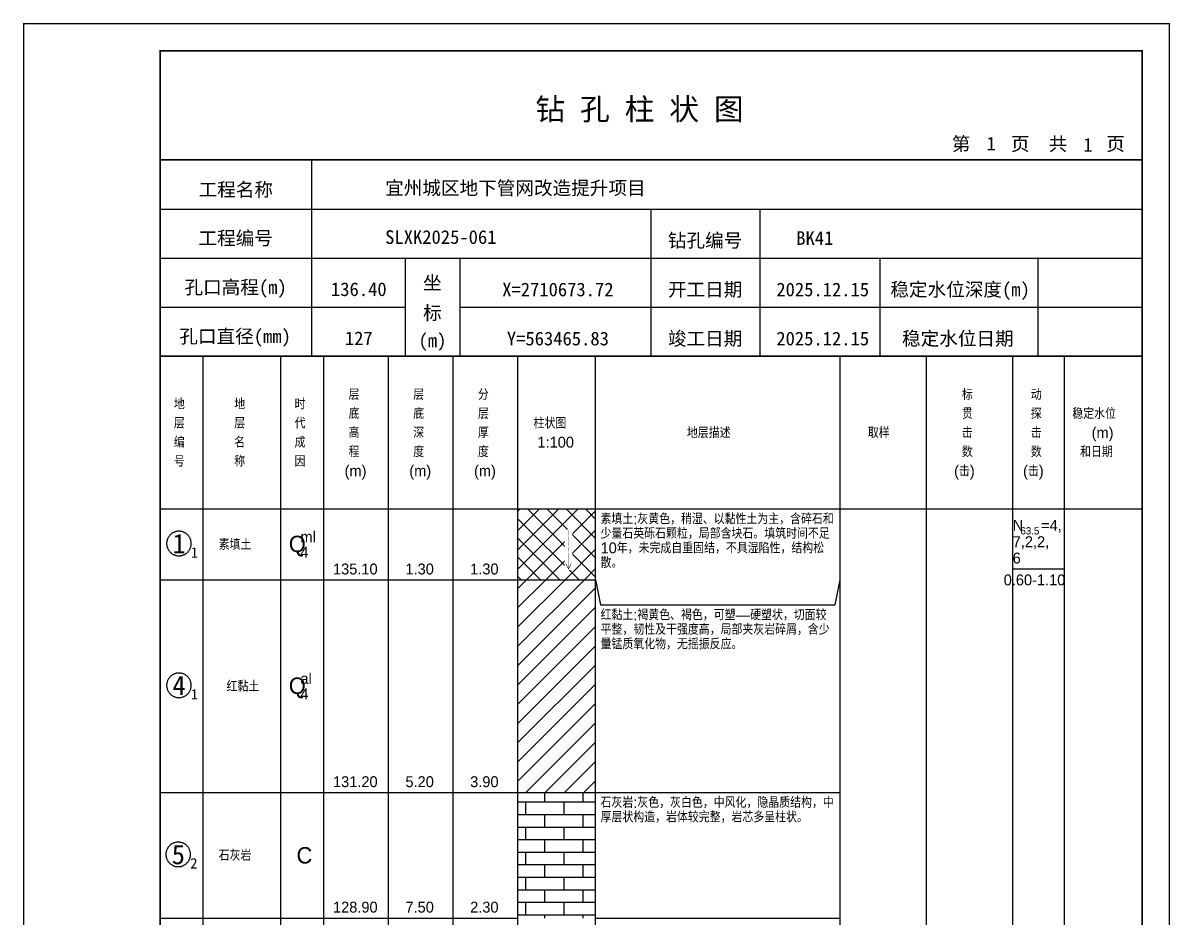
# Model space of a CAD drawing. Header units: millimetres. Extents: x 12489 to 89920, y 4630 to 4927.
# Drawn here: x 21289.3 to 21499.6, y 4762.7 to 4926.8 of the extents above; entities that cross this region are included whole.
import ezdxf
from ezdxf.enums import TextEntityAlignment as Align

# ---------------------------------------------------------------- set-up
doc = ezdxf.new("R2010")
doc.units = ezdxf.units.MM
doc.layers.add('ZZT_TC', color=7, linetype='Continuous')
doc.styles.add('成果图图块', font='', dxfattribs={"height": 2.5})
doc.styles.add('成果图模板', font='')
doc.styles.add('成果图模板标题', font='simhei.ttf')
doc.styles.add('成果图表体', font='Comfont.shx', dxfattribs={"height": 2, "bigfont": 'Hztxt12a.shx'})
doc.styles.get('成果图图块').set_extended_font_data('FangSong_GB2312')
doc.styles.get('成果图模板').set_extended_font_data('FangSong_GB2312')

# ---------------------------------------------------------------- blocks, each defined once
blk = doc.blocks.new('DCBH-1-1-989', base_point=(0.3, -0.11))
at = {"layer": 'ZZT_TC', "color": 7}
blk.add_polyline3d([(-0.19, 2.31, 0), (-0.3, 2.31, 0), (-0.41, 2.3, 0), (-0.52, 2.29, 0), (-0.63, 2.27, 0), (-0.73, 2.24, 0), (-0.84, 2.21, 0), (-0.95, 2.18, 0), (-1.05, 2.14, 0), (-1.15, 2.09, 0), (-1.25, 2.04, 0), (-1.35, 1.99, 0), (-1.44, 1.93, 0), (-1.53, 1.87, 0), (-1.62, 1.8, 0), (-1.7, 1.73, 0), (-1.78, 1.65, 0), (-1.86, 1.57, 0), (-1.93, 1.49, 0), (-2, 1.4, 0), (-2.06, 1.31, 0), (-2.12, 1.22, 0), (-2.17, 1.12, 0), (-2.22, 1.02, 0), (-2.27, 0.92, 0), (-2.31, 0.82, 0), (-2.34, 0.71, 0), (-2.37, 0.61, 0), (-2.4, 0.5, 0), (-2.41, 0.39, 0), (-2.43, 0.28, 0), (-2.44, 0.17, 0), (-2.44, 0.06, 0), (-2.44, -0.05, 0), (-2.43, -0.16, 0), (-2.41, -0.27, 0), (-2.4, -0.38, 0), (-2.37, -0.49, 0), (-2.34, -0.6, 0), (-2.31, -0.7, 0), (-2.27, -0.8, 0), (-2.22, -0.9, 0), (-2.17, -1, 0), (-2.12, -1.1, 0), (-2.06, -1.19, 0), (-2, -1.28, 0), (-1.93, -1.37, 0), (-1.86, -1.45, 0), (-1.78, -1.53, 0), (-1.7, -1.61, 0), (-1.62, -1.68, 0), (-1.53, -1.75, 0), (-1.44, -1.81, 0), (-1.35, -1.87, 0), (-1.25, -1.93, 0), (-1.15, -1.98, 0), (-1.05, -2.02, 0), (-0.95, -2.06, 0), (-0.84, -2.1, 0), (-0.73, -2.13, 0), (-0.63, -2.15, 0), (-0.52, -2.17, 0), (-0.41, -2.18, 0), (-0.3, -2.19, 0), (-0.19, -2.19, 0), (-0.08, -2.19, 0), (0.03, -2.18, 0), (0.14, -2.17, 0), (0.25, -2.15, 0), (0.36, -2.13, 0), (0.47, -2.1, 0), (0.57, -2.06, 0), (0.67, -2.02, 0), (0.77, -1.98, 0), (0.87, -1.93, 0), (0.97, -1.87, 0), (1.06, -1.81, 0), (1.15, -1.75, 0), (1.24, -1.68, 0), (1.32, -1.61, 0), (1.4, -1.53, 0), (1.48, -1.45, 0), (1.55, -1.37, 0), (1.62, -1.28, 0), (1.68, -1.19, 0), (1.74, -1.1, 0), (1.8, -1, 0), (1.85, -0.9, 0), (1.89, -0.8, 0), (1.93, -0.7, 0), (1.97, -0.6, 0), (2, -0.49, 0), (2.02, -0.38, 0), (2.04, -0.27, 0), (2.05, -0.16, 0), (2.06, -0.05, 0), (2.06, 0.06, 0), (2.06, 0.17, 0), (2.05, 0.28, 0), (2.04, 0.39, 0), (2.02, 0.5, 0), (2, 0.61, 0), (1.97, 0.71, 0), (1.93, 0.82, 0), (1.89, 0.92, 0), (1.85, 1.02, 0), (1.8, 1.12, 0), (1.74, 1.22, 0), (1.68, 1.31, 0), (1.62, 1.4, 0), (1.55, 1.49, 0), (1.48, 1.57, 0), (1.4, 1.65, 0), (1.32, 1.73, 0), (1.24, 1.8, 0), (1.15, 1.87, 0), (1.06, 1.93, 0), (0.97, 1.99, 0), (0.87, 2.04, 0), (0.77, 2.09, 0), (0.67, 2.14, 0), (0.57, 2.18, 0), (0.47, 2.21, 0), (0.36, 2.24, 0), (0.25, 2.27, 0), (0.14, 2.29, 0), (0.03, 2.3, 0), (-0.08, 2.31, 0), (-0.19, 2.31, 0)], dxfattribs=at)
at = {"style": '成果图图块'}
blk.add_text('1', height=3.57, dxfattribs=at).set_placement((-0.16, -1.74), align=Align.CENTER)
blk.add_text('1', height=1.91, dxfattribs=at).set_placement((2.03, -2.53))
blk = doc.blocks.new('DCBH-1-1-990', base_point=(0.3, -0.11))
at = {"layer": 'ZZT_TC', "color": 7}
blk.add_polyline3d([(-0.19, 2.31, 0), (-0.3, 2.31, 0), (-0.41, 2.3, 0), (-0.52, 2.29, 0), (-0.63, 2.27, 0), (-0.73, 2.24, 0), (-0.84, 2.21, 0), (-0.95, 2.18, 0), (-1.05, 2.14, 0), (-1.15, 2.09, 0), (-1.25, 2.04, 0), (-1.35, 1.99, 0), (-1.44, 1.93, 0), (-1.53, 1.87, 0), (-1.62, 1.8, 0), (-1.7, 1.73, 0), (-1.78, 1.65, 0), (-1.86, 1.57, 0), (-1.93, 1.49, 0), (-2, 1.4, 0), (-2.06, 1.31, 0), (-2.12, 1.22, 0), (-2.17, 1.12, 0), (-2.22, 1.02, 0), (-2.27, 0.92, 0), (-2.31, 0.82, 0), (-2.34, 0.71, 0), (-2.37, 0.61, 0), (-2.4, 0.5, 0), (-2.41, 0.39, 0), (-2.43, 0.28, 0), (-2.44, 0.17, 0), (-2.44, 0.06, 0), (-2.44, -0.05, 0), (-2.43, -0.16, 0), (-2.41, -0.27, 0), (-2.4, -0.38, 0), (-2.37, -0.49, 0), (-2.34, -0.6, 0), (-2.31, -0.7, 0), (-2.27, -0.8, 0), (-2.22, -0.9, 0), (-2.17, -1, 0), (-2.12, -1.1, 0), (-2.06, -1.19, 0), (-2, -1.28, 0), (-1.93, -1.37, 0), (-1.86, -1.45, 0), (-1.78, -1.53, 0), (-1.7, -1.61, 0), (-1.62, -1.68, 0), (-1.53, -1.75, 0), (-1.44, -1.81, 0), (-1.35, -1.87, 0), (-1.25, -1.93, 0), (-1.15, -1.98, 0), (-1.05, -2.02, 0), (-0.95, -2.06, 0), (-0.84, -2.1, 0), (-0.73, -2.13, 0), (-0.63, -2.15, 0), (-0.52, -2.17, 0), (-0.41, -2.18, 0), (-0.3, -2.19, 0), (-0.19, -2.19, 0), (-0.08, -2.19, 0), (0.03, -2.18, 0), (0.14, -2.17, 0), (0.25, -2.15, 0), (0.36, -2.13, 0), (0.47, -2.1, 0), (0.57, -2.06, 0), (0.67, -2.02, 0), (0.77, -1.98, 0), (0.87, -1.93, 0), (0.97, -1.87, 0), (1.06, -1.81, 0), (1.15, -1.75, 0), (1.24, -1.68, 0), (1.32, -1.61, 0), (1.4, -1.53, 0), (1.48, -1.45, 0), (1.55, -1.37, 0), (1.62, -1.28, 0), (1.68, -1.19, 0), (1.74, -1.1, 0), (1.8, -1, 0), (1.85, -0.9, 0), (1.89, -0.8, 0), (1.93, -0.7, 0), (1.97, -0.6, 0), (2, -0.49, 0), (2.02, -0.38, 0), (2.04, -0.27, 0), (2.05, -0.16, 0), (2.06, -0.05, 0), (2.06, 0.06, 0), (2.06, 0.17, 0), (2.05, 0.28, 0), (2.04, 0.39, 0), (2.02, 0.5, 0), (2, 0.61, 0), (1.97, 0.71, 0), (1.93, 0.82, 0), (1.89, 0.92, 0), (1.85, 1.02, 0), (1.8, 1.12, 0), (1.74, 1.22, 0), (1.68, 1.31, 0), (1.62, 1.4, 0), (1.55, 1.49, 0), (1.48, 1.57, 0), (1.4, 1.65, 0), (1.32, 1.73, 0), (1.24, 1.8, 0), (1.15, 1.87, 0), (1.06, 1.93, 0), (0.97, 1.99, 0), (0.87, 2.04, 0), (0.77, 2.09, 0), (0.67, 2.14, 0), (0.57, 2.18, 0), (0.47, 2.21, 0), (0.36, 2.24, 0), (0.25, 2.27, 0), (0.14, 2.29, 0), (0.03, 2.3, 0), (-0.08, 2.31, 0), (-0.19, 2.31, 0)], dxfattribs=at)
at = {"style": '成果图图块'}
blk.add_text('4', height=3.57, dxfattribs=at).set_placement((-0.16, -1.74), align=Align.CENTER)
blk.add_text('1', height=1.91, dxfattribs=at).set_placement((2.03, -2.53))
blk = doc.blocks.new('DCBH-1-1-991', base_point=(0.43, -0.11))
at = {"layer": 'ZZT_TC', "color": 7}
blk.add_polyline3d([(-0.19, 2.31, 0), (-0.3, 2.31, 0), (-0.41, 2.3, 0), (-0.52, 2.29, 0), (-0.63, 2.27, 0), (-0.73, 2.24, 0), (-0.84, 2.21, 0), (-0.95, 2.18, 0), (-1.05, 2.14, 0), (-1.15, 2.09, 0), (-1.25, 2.04, 0), (-1.35, 1.99, 0), (-1.44, 1.93, 0), (-1.53, 1.87, 0), (-1.62, 1.8, 0), (-1.7, 1.73, 0), (-1.78, 1.65, 0), (-1.86, 1.57, 0), (-1.93, 1.49, 0), (-2, 1.4, 0), (-2.06, 1.31, 0), (-2.12, 1.22, 0), (-2.17, 1.12, 0), (-2.22, 1.02, 0), (-2.27, 0.92, 0), (-2.31, 0.82, 0), (-2.34, 0.71, 0), (-2.37, 0.61, 0), (-2.4, 0.5, 0), (-2.41, 0.39, 0), (-2.43, 0.28, 0), (-2.44, 0.17, 0), (-2.44, 0.06, 0), (-2.44, -0.05, 0), (-2.43, -0.16, 0), (-2.41, -0.27, 0), (-2.4, -0.38, 0), (-2.37, -0.49, 0), (-2.34, -0.6, 0), (-2.31, -0.7, 0), (-2.27, -0.8, 0), (-2.22, -0.9, 0), (-2.17, -1, 0), (-2.12, -1.1, 0), (-2.06, -1.19, 0), (-2, -1.28, 0), (-1.93, -1.37, 0), (-1.86, -1.45, 0), (-1.78, -1.53, 0), (-1.7, -1.61, 0), (-1.62, -1.68, 0), (-1.53, -1.75, 0), (-1.44, -1.81, 0), (-1.35, -1.87, 0), (-1.25, -1.93, 0), (-1.15, -1.98, 0), (-1.05, -2.02, 0), (-0.95, -2.06, 0), (-0.84, -2.1, 0), (-0.73, -2.13, 0), (-0.63, -2.15, 0), (-0.52, -2.17, 0), (-0.41, -2.18, 0), (-0.3, -2.19, 0), (-0.19, -2.19, 0), (-0.08, -2.19, 0), (0.03, -2.18, 0), (0.14, -2.17, 0), (0.25, -2.15, 0), (0.36, -2.13, 0), (0.47, -2.1, 0), (0.57, -2.06, 0), (0.67, -2.02, 0), (0.77, -1.98, 0), (0.87, -1.93, 0), (0.97, -1.87, 0), (1.06, -1.81, 0), (1.15, -1.75, 0), (1.24, -1.68, 0), (1.32, -1.61, 0), (1.4, -1.53, 0), (1.48, -1.45, 0), (1.55, -1.37, 0), (1.62, -1.28, 0), (1.68, -1.19, 0), (1.74, -1.1, 0), (1.8, -1, 0), (1.85, -0.9, 0), (1.89, -0.8, 0), (1.93, -0.7, 0), (1.97, -0.6, 0), (2, -0.49, 0), (2.02, -0.38, 0), (2.04, -0.27, 0), (2.05, -0.16, 0), (2.06, -0.05, 0), (2.06, 0.06, 0), (2.06, 0.17, 0), (2.05, 0.28, 0), (2.04, 0.39, 0), (2.02, 0.5, 0), (2, 0.61, 0), (1.97, 0.71, 0), (1.93, 0.82, 0), (1.89, 0.92, 0), (1.85, 1.02, 0), (1.8, 1.12, 0), (1.74, 1.22, 0), (1.68, 1.31, 0), (1.62, 1.4, 0), (1.55, 1.49, 0), (1.48, 1.57, 0), (1.4, 1.65, 0), (1.32, 1.73, 0), (1.24, 1.8, 0), (1.15, 1.87, 0), (1.06, 1.93, 0), (0.97, 1.99, 0), (0.87, 2.04, 0), (0.77, 2.09, 0), (0.67, 2.14, 0), (0.57, 2.18, 0), (0.47, 2.21, 0), (0.36, 2.24, 0), (0.25, 2.27, 0), (0.14, 2.29, 0), (0.03, 2.3, 0), (-0.08, 2.31, 0), (-0.19, 2.31, 0)], dxfattribs=at)
at = {"style": '成果图图块'}
blk.add_text('5', height=3.57, dxfattribs=at).set_placement((-0.16, -1.74), align=Align.CENTER)
blk.add_text('2', height=1.91, dxfattribs=at).set_placement((2.03, -2.53))
blk = doc.blocks.new('zztGLdt.dwg', base_point=(0.5, 0))
blk.add_wipeout([(-0.2, -0.2), (1.2, -0.2), (1.2, 3.2), (-0.2, 3.2)])
at = {"color": 7, "const_width": 0.1}
for points in [[(0.5, 3), (0.5, 0)], [(0, 1), (0.5, 0), (1, 1)]]:
    blk.add_lwpolyline(points, dxfattribs=at)
blk = doc.blocks.new('钻孔柱状图路桥昇龙制图梁世成校核莫家里.dwg41', base_point=(25, 236))
for p, q in [((52.82, 236), (52.82, 272)), ((25, 263), (205, 263)), ((115, 236), (115, 263)), ((135, 236), (135, 263)), ((25, 254), (205, 254)), ((70, 236), (70, 254)), ((80, 236), (80, 254)), ((157, 236), (157, 254)), ((185.95, 236), (185.95, 254)), ((25, 245), (70, 245)), ((80, 245), (205, 245))]:
    blk.add_line(p, q)
for points, const_width in [([(0, 0), (210, 0), (210, 297), (0, 297)], 0.25), ([(25, 5), (205, 5), (205, 292), (25, 292)], 0.3)]:
    blk.add_lwpolyline(points, close=True, dxfattribs=dict(const_width=const_width))
at = {"const_width": 0.3}
for points in [[(25, 272), (205, 272)], [(25, 236), (205, 236)]]:
    blk.add_lwpolyline(points, dxfattribs=at)
for s, height, style, p in [('钻 孔 柱 状 图', 4, '成果图模板标题', (93.8, 279.31)), ('第', 2.5, '成果图模板', (170.12, 273.7)), ('页', 2.5, '成果图模板', (180.96, 273.7)), ('共', 2.5, '成果图模板', (187.88, 273.7)), ('页', 2.5, '成果图模板', (198.44, 273.7)), ('工程名称', 2.5, '成果图模板', (32.07, 265.32)), ('宜州城区地下管网改造提升项目', 2.5, '成果图模板', (66.26, 265.61)), ('工程编号', 2.5, '成果图模板', (32.05, 256.41)), ('SLXK2025-061', 2.5, '成果图模板', (66.26, 256.61)), ('钻孔编号', 2.5, '成果图模板', (118.08, 256)), ('BK41', 2.5, '成果图模板', (141.61, 256.43)), ('孔口高程(m)', 2.5, '成果图模板', (29.48, 247.41)), ('坐', 2.5, '成果图模板', (73.21, 248.24)), ('开工日期', 2.5, '成果图模板', (118.08, 247)), ('稳定水位深度(m)', 2.5, '成果图模板', (158.86, 247)), ('标', 2.5, '成果图模板', (73.21, 242.7)), ('孔口直径(mm)', 2.5, '成果图模板', (28.54, 238.41)), ('(m) ', 2.5, '成果图模板', (72.38, 237.65)), ('竣工日期', 2.5, '成果图模板', (118.08, 238)), ('稳定水位日期', 2.5, '成果图模板', (160.99, 238))]:
    blk.add_text(s, height=height, dxfattribs=dict(style=style)).set_placement(p)
at = {"style": '成果图模板'}
for s, p in [('1', (177.35, 273.74)), ('1', (195.08, 273.53)), ('136.40', (61.43, 247.04)), ('X=2710673.72', (97.92, 247)), ('2025.12.15', (146.46, 247)), ('127', (61.43, 238.04)), ('Y=563465.83', (97.92, 238)), ('2025.12.15', (146.46, 238))]:
    blk.add_text(s, height=2.5, dxfattribs=at).set_placement(p, align=Align.CENTER)

msp = doc.modelspace()

# ---------------------------------------------------------------- hatches: boundary and pattern name
at = {"linetype": 'Continuous'}
h = msp.add_hatch(dxfattribs=at)
h.set_pattern_fill('GKSTT', scale=0.5, style=0, pattern_type=2)
h.set_pattern_definition([(45, (0, 0), (-1.76776695, 1.76776695), []), (135, (0, 0), (-1.76776695, -1.76776695), [])])
h.paths.add_polyline_path([(21380.06, 4824.71), (21394.29, 4824.71), (21394.29, 4837.71), (21380.06, 4837.71)])
h = msp.add_hatch(dxfattribs=at)
h.set_pattern_fill('GKNXT', scale=0.5, style=0, pattern_type=2)
h.set_pattern_definition([(45, (0, 0), (-1.76776695, 1.76776695), [])])
h.paths.add_polyline_path([(21380.06, 4785.71), (21394.29, 4785.71), (21394.29, 4824.71), (21380.06, 4824.71)])
h = msp.add_hatch(dxfattribs=at)
h.set_pattern_fill('GKSHY', scale=0.5, style=0, pattern_type=2)
h.set_pattern_definition([(0, (0, 0), (0, 2.3), []), (90, (0, 0), (-3.5, 2.3), [2.3, -2.3])])
h.paths.add_polyline_path([(21380.06, 4762.71), (21394.29, 4762.71), (21394.29, 4785.71), (21380.06, 4785.71)])

# ---------------------------------------------------------------- linework, layer by layer
at = {"color": 0}
for p, q in [((21314.45, 4837.71), (21322.35, 4837.71)), ((21314.45, 4824.71), (21314.45, 4837.71)), ((21322.35, 4824.71), (21322.35, 4837.71)), ((21314.45, 4824.71), (21322.35, 4824.71)), ((21314.45, 4824.71), (21322.35, 4824.71)), ((21314.45, 4785.71), (21314.45, 4824.71)), ((21322.35, 4785.71), (21322.35, 4824.71)), ((21314.45, 4785.71), (21322.35, 4785.71)), ((21314.45, 4785.71), (21322.35, 4785.71)), ((21314.45, 4762.71), (21314.45, 4785.71)), ((21322.35, 4762.71), (21322.35, 4785.71)), ((21314.45, 4762.71), (21322.35, 4762.71))]:
    msp.add_line(p, q, dxfattribs=at)
for points in [[(21314.45, 4865.71), (21322.35, 4865.71)], [(21314.45, 4837.71), (21314.45, 4865.71)], [(21322.35, 4837.71), (21322.35, 4865.71)], [(21322.35, 4865.71), (21336.58, 4865.71)], [(21322.35, 4837.71), (21322.35, 4865.71)], [(21336.58, 4837.71), (21336.58, 4865.71)], [(21336.58, 4865.71), (21344.49, 4865.71)], [(21336.58, 4837.71), (21336.58, 4865.71)], [(21344.49, 4837.71), (21344.49, 4865.71)], [(21344.49, 4865.71), (21356.35, 4865.71)], [(21344.49, 4837.71), (21344.49, 4865.71)], [(21356.35, 4837.71), (21356.35, 4865.71)], [(21356.35, 4865.71), (21368.2, 4865.71)], [(21356.35, 4837.71), (21356.35, 4865.71)], [(21368.2, 4837.71), (21368.2, 4865.71)], [(21368.2, 4865.71), (21380.06, 4865.71)], [(21368.2, 4837.71), (21368.2, 4865.71)], [(21380.06, 4837.71), (21380.06, 4865.71)], [(21380.06, 4865.71), (21394.29, 4865.71)], [(21380.06, 4837.71), (21380.06, 4865.71)], [(21394.29, 4837.71), (21394.29, 4865.71)], [(21394.29, 4865.71), (21439.11, 4865.71)], [(21394.29, 4837.71), (21394.29, 4865.71)], [(21439.11, 4837.71), (21439.11, 4865.71)], [(21439.11, 4865.71), (21454.92, 4865.71)], [(21439.11, 4837.71), (21439.11, 4865.71)], [(21454.92, 4837.71), (21454.92, 4865.71)], [(21454.92, 4865.71), (21470.73, 4865.71)], [(21454.92, 4837.71), (21454.92, 4865.71)], [(21470.73, 4837.71), (21470.73, 4865.71)], [(21470.73, 4865.71), (21480.22, 4865.71)], [(21470.73, 4837.71), (21470.73, 4865.71)], [(21480.22, 4837.71), (21480.22, 4865.71)], [(21480.22, 4865.71), (21494.45, 4865.71)], [(21480.22, 4837.71), (21480.22, 4865.71)], [(21494.45, 4837.71), (21494.45, 4865.71)], [(21314.45, 4837.71), (21322.35, 4837.71)], [(21314.45, 4643.71), (21314.45, 4837.71)], [(21314.45, 4837.71), (21322.35, 4837.71)], [(21322.35, 4643.71), (21322.35, 4837.71)], [(21322.35, 4837.71), (21336.58, 4837.71)], [(21322.35, 4643.71), (21322.35, 4837.71)], [(21322.35, 4837.71), (21336.58, 4837.71)], [(21322.35, 4837.71), (21336.58, 4837.71)], [(21322.35, 4824.71), (21322.35, 4837.71)], [(21336.58, 4643.71), (21336.58, 4837.71)], [(21336.58, 4824.71), (21336.58, 4837.71)], [(21336.58, 4837.71), (21344.49, 4837.71)], [(21336.58, 4643.71), (21336.58, 4837.71)], [(21336.58, 4837.71), (21344.49, 4837.71)], [(21336.58, 4837.71), (21344.49, 4837.71)], [(21336.58, 4824.71), (21336.58, 4837.71)], [(21344.49, 4643.71), (21344.49, 4837.71)], [(21344.49, 4824.71), (21344.49, 4837.71)], [(21344.49, 4837.71), (21356.35, 4837.71)], [(21344.49, 4643.71), (21344.49, 4837.71)], [(21344.49, 4837.71), (21356.35, 4837.71)], [(21344.49, 4837.71), (21356.35, 4837.71)], [(21344.49, 4824.71), (21344.49, 4837.71)], [(21356.35, 4643.71), (21356.35, 4837.71)], [(21356.35, 4824.71), (21356.35, 4837.71)], [(21356.35, 4837.71), (21368.2, 4837.71)], [(21356.35, 4643.71), (21356.35, 4837.71)], [(21356.35, 4837.71), (21368.2, 4837.71)], [(21356.35, 4837.71), (21368.2, 4837.71)], [(21356.35, 4824.71), (21356.35, 4837.71)], [(21368.2, 4643.71), (21368.2, 4837.71)], [(21368.2, 4824.71), (21368.2, 4837.71)], [(21368.2, 4837.71), (21380.06, 4837.71)], [(21368.2, 4643.71), (21368.2, 4837.71)], [(21368.2, 4837.71), (21380.06, 4837.71)], [(21368.2, 4837.71), (21380.06, 4837.71)], [(21368.2, 4824.71), (21368.2, 4837.71)], [(21380.06, 4643.71), (21380.06, 4837.71)], [(21380.06, 4824.71), (21380.06, 4837.71)], [(21380.06, 4837.71), (21394.29, 4837.71)], [(21380.06, 4643.71), (21380.06, 4837.71)], [(21380.06, 4837.71), (21394.29, 4837.71)], [(21394.29, 4643.71), (21394.29, 4837.71)], [(21394.29, 4837.71), (21439.11, 4837.71)], [(21394.29, 4643.71), (21394.29, 4837.71)], [(21394.29, 4837.71), (21439.11, 4837.71)], [(21394.29, 4824.71), (21394.29, 4837.71)], [(21439.11, 4643.71), (21439.11, 4837.71)], [(21439.11, 4824.71), (21439.11, 4837.71)], [(21439.11, 4837.71), (21454.92, 4837.71)], [(21439.11, 4643.71), (21439.11, 4837.71)], [(21439.11, 4837.71), (21454.92, 4837.71)], [(21454.92, 4643.71), (21454.92, 4837.71)], [(21454.92, 4837.71), (21470.73, 4837.71)], [(21454.92, 4643.71), (21454.92, 4837.71)], [(21454.92, 4837.71), (21470.73, 4837.71)], [(21470.73, 4643.71), (21470.73, 4837.71)], [(21470.73, 4837.71), (21480.22, 4837.71)], [(21470.73, 4643.71), (21470.73, 4837.71)], [(21470.73, 4837.71), (21480.22, 4837.71)], [(21470.73, 4837.71), (21480.22, 4837.71)], [(21470.73, 4826.71), (21470.73, 4837.71)], [(21480.22, 4643.71), (21480.22, 4837.71)], [(21480.22, 4826.71), (21480.22, 4837.71)], [(21480.22, 4837.71), (21494.45, 4837.71)], [(21480.22, 4643.71), (21480.22, 4837.71)], [(21480.22, 4837.71), (21494.45, 4837.71)], [(21494.45, 4643.71), (21494.45, 4837.71)], [(21470.73, 4826.71), (21480.22, 4826.71)], [(21322.35, 4824.71), (21336.58, 4824.71)], [(21322.35, 4824.71), (21336.58, 4824.71)], [(21322.35, 4785.71), (21322.35, 4824.71)], [(21336.58, 4785.71), (21336.58, 4824.71)], [(21336.58, 4824.71), (21344.49, 4824.71)], [(21336.58, 4824.71), (21344.49, 4824.71)], [(21336.58, 4785.71), (21336.58, 4824.71)], [(21344.49, 4785.71), (21344.49, 4824.71)], [(21344.49, 4824.71), (21356.35, 4824.71)], [(21344.49, 4824.71), (21356.35, 4824.71)], [(21344.49, 4785.71), (21344.49, 4824.71)], [(21356.35, 4785.71), (21356.35, 4824.71)], [(21356.35, 4824.71), (21368.2, 4824.71)], [(21356.35, 4824.71), (21368.2, 4824.71)], [(21356.35, 4785.71), (21356.35, 4824.71)], [(21368.2, 4785.71), (21368.2, 4824.71)], [(21368.2, 4824.71), (21380.06, 4824.71)], [(21368.2, 4824.71), (21380.06, 4824.71)], [(21368.2, 4785.71), (21368.2, 4824.71)], [(21380.06, 4785.71), (21380.06, 4824.71)], [(21394.29, 4824.71), (21395.19, 4820.11)], [(21394.29, 4785.71), (21394.29, 4824.71)], [(21438.22, 4820.11), (21439.11, 4824.71)], [(21439.11, 4785.71), (21439.11, 4824.71)], [(21395.19, 4820.11), (21438.22, 4820.11)], [(21322.35, 4785.71), (21336.58, 4785.71)], [(21322.35, 4785.71), (21336.58, 4785.71)], [(21322.35, 4762.71), (21322.35, 4785.71)], [(21336.58, 4762.71), (21336.58, 4785.71)], [(21336.58, 4785.71), (21344.49, 4785.71)], [(21336.58, 4785.71), (21344.49, 4785.71)], [(21336.58, 4762.71), (21336.58, 4785.71)], [(21344.49, 4762.71), (21344.49, 4785.71)], [(21344.49, 4785.71), (21356.35, 4785.71)], [(21344.49, 4785.71), (21356.35, 4785.71)], [(21344.49, 4762.71), (21344.49, 4785.71)], [(21356.35, 4762.71), (21356.35, 4785.71)], [(21356.35, 4785.71), (21368.2, 4785.71)], [(21356.35, 4785.71), (21368.2, 4785.71)], [(21356.35, 4762.71), (21356.35, 4785.71)], [(21368.2, 4762.71), (21368.2, 4785.71)], [(21368.2, 4785.71), (21380.06, 4785.71)], [(21368.2, 4785.71), (21380.06, 4785.71)], [(21368.2, 4762.71), (21368.2, 4785.71)], [(21380.06, 4762.71), (21380.06, 4785.71)], [(21394.29, 4785.71), (21439.11, 4785.71)], [(21394.29, 4785.71), (21439.11, 4785.71)], [(21394.29, 4762.71), (21394.29, 4785.71)], [(21439.11, 4762.71), (21439.11, 4785.71)], [(21322.35, 4762.71), (21336.58, 4762.71)], [(21336.58, 4762.71), (21344.49, 4762.71)], [(21344.49, 4762.71), (21356.35, 4762.71)], [(21356.35, 4762.71), (21368.2, 4762.71)], [(21368.2, 4762.71), (21380.06, 4762.71)], [(21394.29, 4762.71), (21439.11, 4762.71)]]:
    msp.add_lwpolyline(points, dxfattribs=at)
at = {"color": 7, "flags": 128}
for points in [[(21380.06, 4824.71), (21394.29, 4824.71)], [(21380.06, 4785.71), (21394.29, 4785.71)]]:
    msp.add_lwpolyline(points, dxfattribs=at)

# ---------------------------------------------------------------- block references
for name, p in [('DCBH-1-1-989', (21318.4, 4831.21)), ('DCBH-1-1-990', (21318.4, 4805.21)), ('DCBH-1-1-991', (21318.4, 4774.21))]:
    msp.add_blockref(name, p)

# ---------------------------------------------------------------- texts
at = {"color": 0, "style": '成果图表体'}
for s, height, p in [('层', 2, (21349, 4857.71)), ('层', 2, (21360.85, 4857.71)), ('分', 2, (21372.71, 4857.71)), ('标', 2, (21461.41, 4857.71)), ('动', 2, (21474.05, 4857.71)), ('地', 2, (21316.98, 4855.96)), ('地', 2, (21328.05, 4855.96)), ('时', 2, (21339.11, 4855.96)), ('底', 2, (21349, 4854.21)), ('底', 2, (21360.85, 4854.21)), ('层', 2, (21372.71, 4854.21)), ('贯', 2, (21461.41, 4854.21)), ('探', 2, (21474.05, 4854.21)), ('稳定水位', 2, (21481.65, 4854.21)), ('层', 2, (21316.98, 4852.46)), ('层', 2, (21328.05, 4852.46)), ('代', 2, (21339.11, 4852.46)), ('高', 2, (21349, 4850.71)), ('深', 2, (21360.85, 4850.71)), ('厚', 2, (21372.71, 4850.71)), ('柱状图', 2, (21382.91, 4852.46)), ('地层描述', 2, (21411.02, 4850.71)), ('取样', 2, (21444.18, 4850.71)), ('击', 2, (21461.41, 4850.71)), ('击', 2, (21474.05, 4850.71)), ('(m)', 2, (21485.2, 4850.71)), ('编', 2, (21316.98, 4848.96)), ('名', 2, (21328.05, 4848.96)), ('成', 2, (21339.11, 4848.96)), ('1:100', 2, (21383.62, 4848.96)), ('程', 2, (21349, 4847.21)), ('度', 2, (21360.85, 4847.21)), ('度', 2, (21372.71, 4847.21)), ('数', 2, (21461.41, 4847.21)), ('数', 2, (21474.05, 4847.21)), ('和日期', 2, (21483.07, 4847.21)), ('号', 2, (21316.98, 4845.46)), ('称', 2, (21328.05, 4845.46)), ('因', 2, (21339.11, 4845.46)), ('(m)', 2, (21348.28, 4843.71)), ('(m)', 2, (21360.14, 4843.71)), ('(m)', 2, (21372, 4843.71)), ('(击)', 2, (21459.99, 4843.71)), ('(击)', 2, (21472.63, 4843.71)), ('ml', 2, (21340.18, 4831.61)), ('N', 2, (21470.73, 4833.71)), ('63.5', 1.333, (21472.15, 4833.04)), ('=4,', 2, (21475.94, 4833.71)), ('素填土', 2, (21325.2, 4830.21)), ('Q', 3, (21338.05, 4829.81)), ('7,2,2,', 2, (21470.73, 4830.71)), ('4', 2, (21340.18, 4828.81)), ('6', 2, (21470.73, 4827.71)), ('135.10', 2, (21346.15, 4825.71)), ('1.30', 2, (21359.43, 4825.71)), ('1.30', 2, (21371.29, 4825.71)), ('0.60-1.10', 2, (21469.08, 4823.71)), ('红黏土', 2, (21326.63, 4804.21)), ('Q', 3, (21338.05, 4803.81)), ('al', 2, (21340.18, 4805.61)), ('4', 2, (21340.18, 4802.81)), ('131.20', 2, (21346.15, 4786.71)), ('5.20', 2, (21359.43, 4786.71)), ('3.90', 2, (21371.29, 4786.71)), ('石灰岩', 2, (21325.2, 4773.21)), ('C', 3, (21339.47, 4772.71)), ('128.90', 2, (21346.15, 4763.71)), ('7.50', 2, (21359.43, 4763.71)), ('2.30', 2, (21371.29, 4763.71))]:
    msp.add_text(s, height=height, dxfattribs=at).set_placement(p)
at = {"color": 0, "char_height": 2, "width": 43.0292, "attachment_point": 1, "line_spacing_factor": 0.8, "style": '成果图表体'}
for s, insert in [('素填土:灰黄色，稍湿、以黏性土为主，含碎石和少量石英砾石颗粒，局部含块石。填筑时间不足10年，未完成自重固结，不具湿陷性，结构松散。', (21395.19, 4836.91)), ('红黏土:褐黄色、褐色，可塑—硬塑状，切面较平整，韧性及干强度高，局部夹灰岩碎屑，含少量锰质氧化物，无摇振反应。', (21395.19, 4819.31)), ('石灰岩:灰色，灰白色，中风化，隐晶质结构，中厚层状构造，岩体较完整，岩芯多呈柱状。', (21395.19, 4784.91))]:
    msp.add_mtext(s, dxfattribs=dict(at, insert=insert))

# ---------------------------------------------------------------- next in the draw order: block references
msp.add_blockref('zztGLdt.dwg', (21389.31, 4830.71))

# ---------------------------------------------------------------- next in the draw order: block references
msp.add_blockref('zztGLdt.dwg', (21389.31, 4829.71))

# ---------------------------------------------------------------- next in the draw order: block references
msp.add_blockref('zztGLdt.dwg', (21389.31, 4828.71))

# ---------------------------------------------------------------- next in the draw order: block references
msp.add_blockref('zztGLdt.dwg', (21389.31, 4827.71))

# ---------------------------------------------------------------- next in the draw order: block references
msp.add_blockref('zztGLdt.dwg', (21389.31, 4826.71))

# ---------------------------------------------------------------- next in the draw order: block references
msp.add_blockref('钻孔柱状图路桥昇龙制图梁世成校核莫家里.dwg41', (21314.45, 4865.71))

doc.saveas('drawing.dxf')
